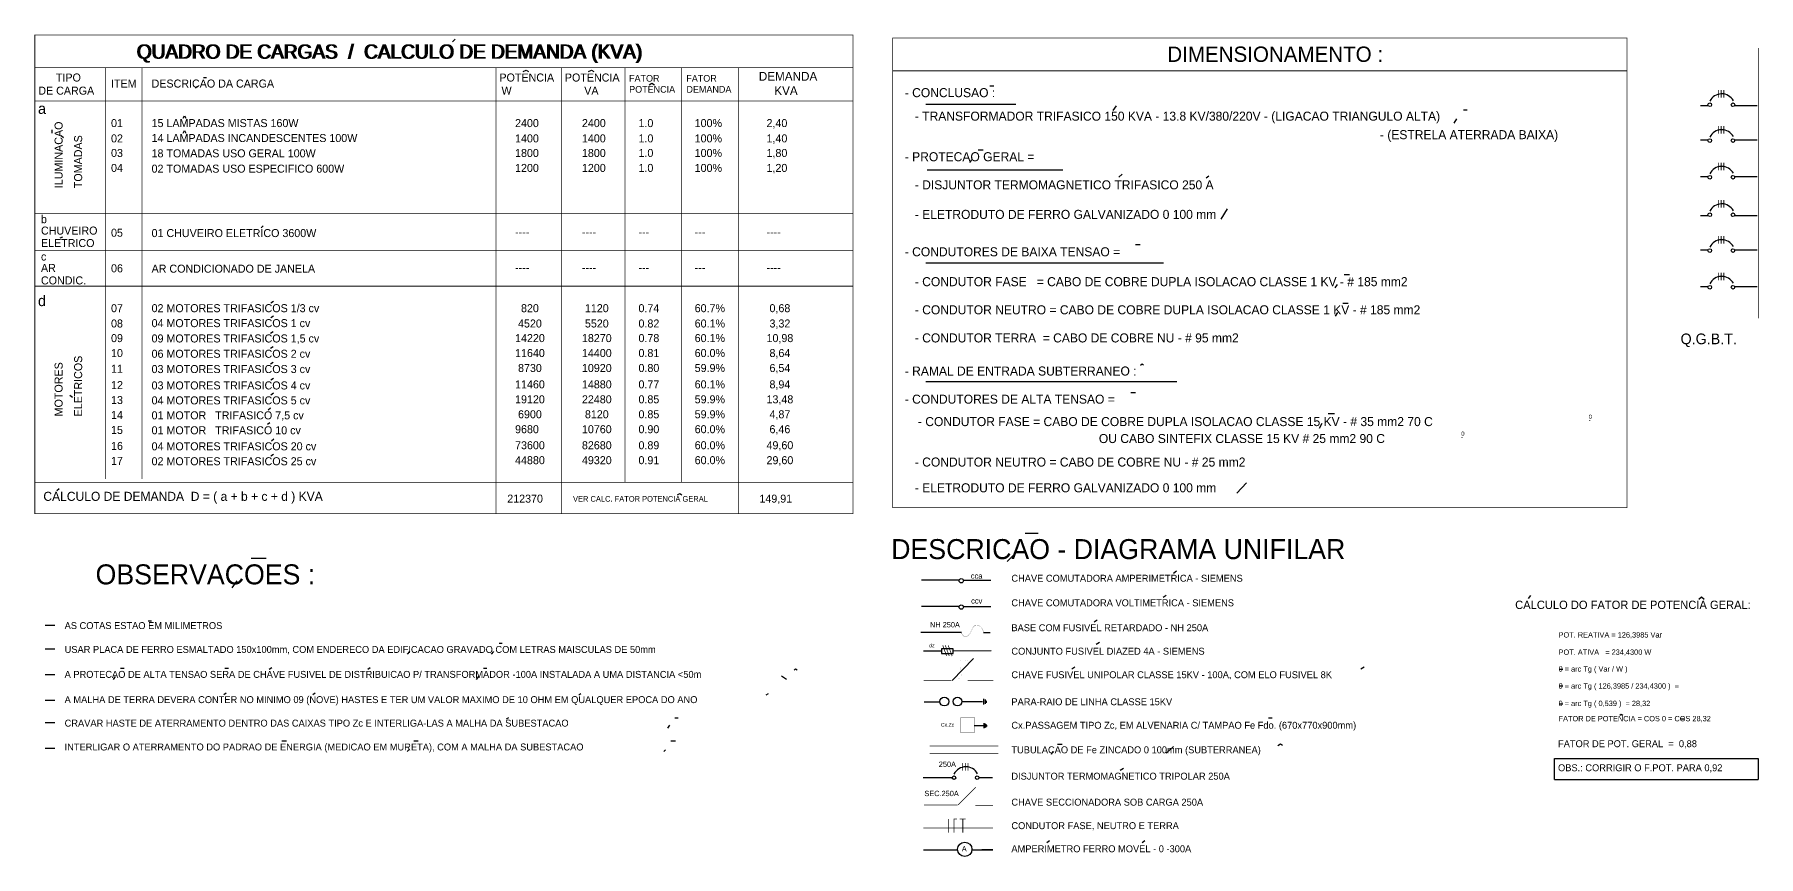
# Model space of a CAD drawing. Extents: x 0.013 to 0.842, y 0.009 to 0.544.
# Drawn here: x 0.0126 to 0.4974, y 0.3131 to 0.544 of the extents above; entities that cross this region are included whole.
import ezdxf

# ---------------------------------------------------------------- set-up
doc = ezdxf.new("R2010")
doc.units = 0
doc.header["$LTSCALE"] = 250
doc.header["$MEASUREMENT"] = 0
doc.linetypes.add('DASHED', pattern=[0.75, 0.5, -0.25])
doc.layers.add('DETALHES-DIVERSOS', color=7, linetype='CONTINUOUS')
doc.styles.add('ROMANS', font='TXT', dxfattribs={"height": 100})

msp = doc.modelspace()

# ---------------------------------------------------------------- linework, layer by layer
at = {"layer": 'DETALHES-DIVERSOS'}
for p, q in [((0.1301158098694432, 0.5419328577541092), (0.1308658098694432, 0.5426828577541092)), ((0.1500158098694429, 0.5336328577541062), (0.1508158098694439, 0.5340328577541077)), ((0.1508158098694439, 0.5340328577541077), (0.1515158098694428, 0.5336328577541062)), ((0.1684158098694443, 0.5336328577541062), (0.1692158098694436, 0.5340328577541077)), ((0.1692158098694436, 0.5340328577541077), (0.1699158098694443, 0.5336328577541062)), ((0.05841580986944428, 0.5295328577541077), (0.05791580986944428, 0.5289328577541091)), ((0.06011580986944318, 0.5319328577541093), (0.06101580986944282, 0.5319328577541093)), ((0.1854158098694443, 0.5299328577541091), (0.1862158098694436, 0.5303328577541033)), ((0.1862158098694436, 0.5303328577541033), (0.1869158098694443, 0.5299328577541091)), ((0.2812158098694436, 0.5296328577541062), (0.2823158098694439, 0.5296328577541062)), ((0.2632158098694436, 0.5244328577541092), (0.2885158098694429, 0.5244328577541092)), ((0.3159158098694443, 0.5227328577541048), (0.316815809869444, 0.5240328577541077)), ((0.4830377105661701, 0.5240328577541077), (0.4810377105661701, 0.5240328577541077)), ((0.4969377105661697, 0.5240328577541077), (0.4905377105661701, 0.5240328577541077)), ((0.05441580986944428, 0.5205328577541077), (0.05481580986944391, 0.5212328577541049)), ((0.05481580986944391, 0.5212328577541049), (0.05521580986944355, 0.5205328577541077)), ((0.4124158098694443, 0.5203328577541034), (0.4117158098694436, 0.5191328577541062)), ((0.4144419070410605, 0.5228427403848181), (0.4154441728035127, 0.5228427403848181)), ((0.01761580986944318, 0.5163328577541034), (0.01761580986944318, 0.5172328577541049)), ((0.02011580986944318, 0.5156328577541063), (0.02081580986944391, 0.5151328577541062)), ((0.05441580986944428, 0.5163328577541034), (0.05481580986944391, 0.5170328577541077)), ((0.05481580986944391, 0.5170328577541077), (0.05521580986944355, 0.5163328577541034)), ((0.4830377105661701, 0.5143328577541033), (0.4810377105661701, 0.5143328577541033)), ((0.4969377105661697, 0.5143328577541033), (0.4905377105661701, 0.5143328577541033)), ((0.2779158098694443, 0.5116328577541063), (0.2793158098694439, 0.5116328577541063)), ((0.2636158098694432, 0.5060328577541078), (0.3017158098694436, 0.5060328577541078)), ((0.2761158098694432, 0.5088328577541034), (0.2755158098694429, 0.5080328577541077)), ((0.3175158098694428, 0.5039328577541092), (0.3184158098694443, 0.5048328577541034)), ((0.3420158098694429, 0.5037328577541048), (0.3428158098694439, 0.5043328577541034)), ((0.4830377105661701, 0.5040328577541077), (0.4810377105661701, 0.5040328577541077)), ((0.4969377105661697, 0.5040328577541077), (0.4905377105661701, 0.5040328577541077)), ((0.3479158098694443, 0.4950328577541077), (0.3462158098694436, 0.4921328577541062)), ((0.07631580986944392, 0.4897328577541048), (0.07691580986944428, 0.4903328577541033)), ((0.4830377105661701, 0.4931328577541063), (0.4810377105661701, 0.4931328577541063)), ((0.4969377105661697, 0.4931328577541063), (0.4905377105661701, 0.4931328577541063)), ((0.01981580986944391, 0.4869328577541092), (0.02061580986944318, 0.4872328577541047)), ((0.3222158098694436, 0.4850328577541076), (0.3235158098694428, 0.4850328577541076)), ((0.2632158098694436, 0.4799328577541092), (0.3300158098694428, 0.4799328577541092)), ((0.4830377105661701, 0.4834328577541092), (0.4810377105661701, 0.4834328577541092)), ((0.4969377105661697, 0.4834328577541092), (0.4905377105661701, 0.4834328577541092)), ((0.3808158098694439, 0.4766328577541063), (0.3823158098694439, 0.4766328577541063)), ((0.3789158098694443, 0.4738328577541033), (0.3782158098694436, 0.4728328577541033)), ((0.4830377105661701, 0.4731328577541063), (0.4810377105661701, 0.4731328577541063)), ((0.4969377105661697, 0.4731328577541063), (0.4905377105661701, 0.4731328577541063)), ((0.0791158098694432, 0.4686328577541063), (0.07981580986944392, 0.4691328577541063)), ((0.3790158098694428, 0.4659328577541092), (0.3783158098694439, 0.4649328577541091)), ((0.3805158098694428, 0.4685328577541077), (0.3820158098694428, 0.4685328577541077)), ((0.07901580986944283, 0.4601328577541063), (0.07971580986944354, 0.4606328577541063)), ((0.0791158098694432, 0.4645328577541077), (0.07981580986944392, 0.4650328577541077)), ((0.07901580986944283, 0.4559328577541091), (0.07971580986944354, 0.4564328577541091)), ((0.07901580986944283, 0.4515328577541077), (0.07971580986944354, 0.4520328577541077)), ((0.3236158098694432, 0.4511328577541063), (0.3240158098694428, 0.4515328577541077)), ((0.3240158098694428, 0.4515328577541077), (0.3244158098694443, 0.4511328577541063)), ((0.0791158098694432, 0.4470328577541077), (0.07981580986944392, 0.4475328577541077)), ((0.2632158098694436, 0.4465328577541077), (0.3338158098694439, 0.4465328577541077)), ((0.02331580986944391, 0.4420328577541077), (0.02251580986944282, 0.4426328577541063)), ((0.0791158098694432, 0.4428328577541034), (0.07981580986944392, 0.4433328577541034)), ((0.3208368555392008, 0.4434679709095145), (0.3221970733596718, 0.4434679709095145)), ((0.07831580986944392, 0.4386328577541063), (0.07901580986944283, 0.4391328577541063)), ((0.3763936519484378, 0.4375295520873042), (0.3780936519484385, 0.4375295520873042)), ((0.07811580986944319, 0.4345328577541077), (0.07881580986944392, 0.4350328577541077)), ((0.3745509307911343, 0.4347295520873014), (0.3738509307911354, 0.4333295520872999)), ((0.07921580986944354, 0.4299328577541092), (0.07991580986944428, 0.4304328577541092)), ((0.0791158098694432, 0.4256328577541062), (0.07981580986944392, 0.4261328577541063)), ((0.3534158098694443, 0.4181328577541063), (0.3507158098694436, 0.4152328577541048)), ((0.01891580986944428, 0.4159328577541092), (0.01951580986944282, 0.4165328577541077)), ((0.1933999999999997, 0.4146999999999971), (0.1941000000000004, 0.4150999999999986)), ((0.1941000000000004, 0.4150999999999986), (0.1946000000000004, 0.4146999999999971)), ((0.2911377105661686, 0.4039328577541092), (0.2948377105661694, 0.4039328577541092)), ((0.2878377105661694, 0.3977328577541048), (0.2861377105661686, 0.3960328577541077)), ((0.07353771056617008, 0.3969328577541091), (0.07773771056616897, 0.3969328577541091)), ((0.3328377105661693, 0.3927328577541048), (0.333737710566169, 0.3933328577541033)), ((0.06953771056617007, 0.3905328577541077), (0.06813771056616862, 0.3886328577541063)), ((0.2726377105661686, 0.3907328577541048), (0.2620377105661701, 0.3907328577541048)), ((0.2738377105661693, 0.3907328577541048), (0.2815377105661701, 0.3907328577541048)), ((0.2726377105661686, 0.3833328577541033), (0.2620377105661701, 0.3833328577541033)), ((0.2738377105661693, 0.3833328577541033), (0.2815377105661701, 0.3833328577541033)), ((0.3299377105661697, 0.3859328577541092), (0.3308377105661693, 0.3865328577541077)), ((0.4326377105661687, 0.3856328577541063), (0.4333377105661693, 0.3864328577541092)), ((0.4805377105661701, 0.3854328577541092), (0.4813377105661694, 0.3860328577541077)), ((0.4813377105661694, 0.3860328577541077), (0.4820377105661701, 0.3854328577541092)), ((0.01563771056616861, 0.3781328577541063), (0.01833771056616934, 0.3781328577541063)), ((0.04453771056617006, 0.3793328577541033), (0.04553771056617006, 0.3793328577541033)), ((0.3105377105661701, 0.3790328577541077), (0.3114377105661697, 0.3796328577541063)), ((0.273237710566169, 0.3760328577541077), (0.2618377105661693, 0.3760328577541077)), ((0.2794377105661697, 0.3760328577541077), (0.2813377105661694, 0.3760328577541077)), ((0.3111377105661686, 0.3727328577541048), (0.3120377105661701, 0.3733328577541034)), ((0.01563771056616861, 0.3714328577541092), (0.01833771056616934, 0.3714328577541092)), ((0.1180377105661701, 0.3707328577541048), (0.1174377105661697, 0.3699328577541092)), ((0.1416377105661686, 0.3707328577541048), (0.1410377105661701, 0.3699328577541092)), ((0.143237710566169, 0.3730328577541077), (0.1441377105661686, 0.3730328577541077)), ((0.2625377105661701, 0.3709328577541092), (0.2675377105661701, 0.3709328577541092)), ((0.2676051672865615, 0.3715066288057933), (0.2676051672865615, 0.3707399917188305)), ((0.2709234068013793, 0.3715066288057933), (0.2676051672865615, 0.3715066288057933)), ((0.2676051672865615, 0.370867764566654), (0.2676051672865615, 0.3701741405355934)), ((0.2676051672865615, 0.3701741405355934), (0.2709234068013793, 0.3701741405355934)), ((0.2706814408805785, 0.3625751127318217), (0.2766362707123936, 0.3687641028736762)), ((0.2709234068013793, 0.3701741405355934), (0.2709234068013793, 0.3715066288057933)), ((0.2709377105661697, 0.3709328577541092), (0.2816377105661687, 0.3710328577541077)), ((0.01563771056616861, 0.3642328577541048), (0.01833771056616934, 0.3642328577541048)), ((0.03533771056616933, 0.3637328577541048), (0.03473771056616897, 0.3628328577541033)), ((0.03683771056616934, 0.3660328577541077), (0.03783771056616934, 0.3660328577541077)), ((0.06613771056616861, 0.3660328577541077), (0.06713771056616862, 0.3660328577541077)), ((0.07863771056616861, 0.3657328577541048), (0.07933771056616934, 0.3662328577541048)), ((0.1063377105661693, 0.3657328577541048), (0.1070377105661701, 0.3662328577541048)), ((0.1374377105661697, 0.3637328577541048), (0.1368377105661693, 0.3628328577541033)), ((0.1388377105661693, 0.3660328577541077), (0.1398377105661693, 0.3660328577541077)), ((0.2226377105661687, 0.3638328577541033), (0.2240377105661701, 0.3629328577541092)), ((0.2262254232637006, 0.3655075574726289), (0.2266270925811132, 0.365869752959894)), ((0.2266270925811132, 0.365869752959894), (0.2270686628240965, 0.3655480154791876)), ((0.304237710566169, 0.3658328577541033), (0.3051377105661686, 0.3664328577541092)), ((0.3855377105661701, 0.3658328577541033), (0.3864377105661697, 0.3664328577541092)), ((0.4413377105661693, 0.3657328577541048), (0.4423377105661693, 0.3657328577541048)), ((0.06583771056616934, 0.3586328577541062), (0.06653771056617007, 0.3591328577541062)), ((0.09083771056616935, 0.3586328577541062), (0.09153771056617006, 0.3591328577541062)), ((0.1656377105661686, 0.3585328577541077), (0.166237710566169, 0.3589328577541092)), ((0.2183804563472331, 0.3585328577541077), (0.2189804563472335, 0.3589328577541092)), ((0.4413377105661693, 0.3610328577541077), (0.4423377105661693, 0.3610328577541077)), ((0.01563771056616861, 0.3570328577541077), (0.01833771056616934, 0.3570328577541077)), ((0.267237710566169, 0.3564328577541092), (0.262737710566169, 0.3564328577541092)), ((0.2733847170840927, 0.356627310050877), (0.2791919408987069, 0.356627310050877)), ((0.2795790359480634, 0.3557780136738948), (0.2795790359480634, 0.3574326773049034)), ((0.2799661309974181, 0.3560049808091208), (0.2799661309974181, 0.3572130316901676)), ((0.280300199327683, 0.3562612340263149), (0.280300199327683, 0.3568396341451153)), ((0.4413377105661693, 0.3560328577541077), (0.4423377105661693, 0.3560328577541077)), ((0.01563771056616861, 0.3507328577541048), (0.01833771056616934, 0.3507328577541048)), ((0.1453513507004154, 0.3517631718478806), (0.1459513507004158, 0.3521631718478821)), ((0.1911584290635328, 0.3500328577541077), (0.1905584290635343, 0.3491328577541062)), ((0.192620725726003, 0.3520328577541077), (0.193620725726003, 0.3520328577541077)), ((0.27686771056617, 0.349888974361842), (0.2796356717989456, 0.349888974361842)), ((0.2796356717989456, 0.3491509650963345), (0.2796356717989456, 0.3506218585630123)), ((0.2799066383334939, 0.3492944668979617), (0.2799066383334939, 0.3504527314396619)), ((0.280177604868044, 0.3494533438926155), (0.280177604868044, 0.3502989795093527)), ((0.2804114526992289, 0.3496327211446551), (0.2804114526992289, 0.3500376012278139)), ((0.3595377105661701, 0.3520328577541077), (0.3606377105661687, 0.3520328577541077)), ((0.4583377105661693, 0.3528328577541033), (0.458737710566169, 0.3531328577541062)), ((0.458737710566169, 0.3531328577541062), (0.459237710566169, 0.3528328577541033)), ((0.4754377105661697, 0.3518328577541033), (0.4763377105661694, 0.3518328577541033)), ((0.08213771056616861, 0.3456328577541062), (0.0834377105661697, 0.3456328577541062)), ((0.119237710566169, 0.3456328577541062), (0.1205377105661701, 0.3456328577541062)), ((0.1915377105661701, 0.3456328577541062), (0.1928377105661694, 0.3456328577541062)), ((0.300237710566169, 0.3446328577541062), (0.3015377105661701, 0.3446328577541062)), ((0.362237710566169, 0.3443328577541034), (0.3629377105661697, 0.3447328577541048)), ((0.3629377105661697, 0.3447328577541048), (0.3635377105661701, 0.3444328577541091)), ((0.01563771056616861, 0.3435328577541077), (0.01833771056616934, 0.3435328577541077)), ((0.1180377105661701, 0.3432328577541048), (0.1174377105661697, 0.3426328577541062)), ((0.1900377105661701, 0.3431328577541062), (0.1895377105661701, 0.3426328577541062)), ((0.2989377105661697, 0.3426328577541062), (0.2984377105661697, 0.3417328577541048)), ((0.3328377105661693, 0.3440328577541077), (0.3308377105661693, 0.3421328577541063)), ((0.4400243423690318, 0.3347555715938361), (0.4400243423690318, 0.3406713964210721)), ((0.4400243423690318, 0.3406713964210721), (0.4972962262342044, 0.3406713964210721)), ((0.4972962262342044, 0.3406713964210721), (0.4972962262342044, 0.3347555715938361)), ((0.2706377105661686, 0.3352328577541048), (0.2624377105661697, 0.3352328577541048)), ((0.2819377105661697, 0.3352328577541048), (0.2781377105661686, 0.3352328577541048)), ((0.3178756839766702, 0.3373489674138546), (0.3187756839766698, 0.3379489674138532)), ((0.4400243423690318, 0.3347555715938361), (0.4972962262342044, 0.3347555715938361)), ((0.297237710566169, 0.3170328577541077), (0.2980377105661701, 0.3176328577541063)), ((0.3240377105661701, 0.3170328577541077), (0.3248377105661693, 0.3176328577541063)), ((0.2625377105661701, 0.3150328577541077), (0.272237710566169, 0.3150328577541077)), ((0.276237710566169, 0.3150328577541077), (0.2820377105661701, 0.3150328577541077)), ((0.2820377105661701, 0.3150328577541077), (0.2789377105661697, 0.3150328577541077))]:
    msp.add_line(p, q, dxfattribs=at)
at = {"layer": 'DETALHES-DIVERSOS', "const_width": 0.0002}
for points in [[(0.01271580986944355, 0.5439328577541092), (0.2427158098694436, 0.5439328577541092), (0.2427158098694436, 0.4094328577541091), (0.01271580986944355, 0.4094328577541091)], [(0.2539158098694443, 0.5430328577541077), (0.4604158098694443, 0.5430328577541077), (0.4604158098694443, 0.4111328577541062), (0.2539158098694443, 0.4111328577541062)]]:
    msp.add_lwpolyline(points, close=True, dxfattribs=at)
at = {"layer": 'DETALHES-DIVERSOS', "linetype": 'DASHED', "const_width": 2e-05}
msp.add_lwpolyline([(0.467697325625748, 0.5433915706729823), (0.5334414909370572, 0.5433915706729823), (0.5334414909370572, 0.4540712096279967), (0.467697325625748, 0.4540712096279967)], close=True, dxfattribs=at)
at = {"layer": 'DETALHES-DIVERSOS'}
for points, const_width in [([(0.497318655959125, 0.5402420648466869), (0.497318655959125, 0.4643328577541033)], 0.0002), ([(0.01271580986944355, 0.5347328577541048), (0.2426158098694432, 0.5347328577541048)], 0.0002), ([(0.03251580986944282, 0.5347328577541048), (0.03251580986944282, 0.4191328577541062)], 0.0002), ([(0.04281580986944392, 0.5347328577541048), (0.04281580986944392, 0.4191328577541062)], 0.0002), ([(0.1424158098694443, 0.5347328577541048), (0.1424158098694443, 0.4095328577541077)], 0.0002), ([(0.1608158098694439, 0.5347328577541048), (0.1608158098694439, 0.4095328577541077)], 0.0002), ([(0.1786158098694432, 0.5347328577541048), (0.1786158098694432, 0.4183328577541033)], 0.0002), ([(0.1946158098694432, 0.5347328577541048), (0.1946158098694432, 0.4183328577541033)], 0.0002), ([(0.2106158098694432, 0.5347328577541048), (0.2106158098694432, 0.4094328577541091)], 0.0002), ([(0.2539158098694443, 0.5338328577541034), (0.4603158098694439, 0.5338328577541034)], 0.0002), ([(0.4861301317258166, 0.5284173634744075), (0.4861301317258166, 0.5262752985813277)], 0.0002), ([(0.4868584954205326, 0.5284173634744075), (0.4868584954205326, 0.5262752985813277)], 0.0002), ([(0.4876089307423627, 0.5284173634744075), (0.4876089307423627, 0.5262752985813277)], 0.0002), ([(0.01271580986944355, 0.5253328577541033), (0.2426158098694432, 0.5253328577541033)], 0.0002), ([(0.4861301317258166, 0.5183569507752691), (0.4861301317258166, 0.5162148858821893)], 0.0002), ([(0.4868584954205326, 0.5183569507752691), (0.4868584954205326, 0.5162148858821893)], 0.0002), ([(0.4876089307423627, 0.5183569507752691), (0.4876089307423627, 0.5162148858821893)], 0.0002), ([(0.4861301317258166, 0.5080569507752735), (0.4861301317258166, 0.5059148858821937)], 0.0002), ([(0.4868584954205326, 0.5080569507752735), (0.4868584954205326, 0.5059148858821937)], 0.0002), ([(0.4876089307423627, 0.5080569507752735), (0.4876089307423627, 0.5059148858821937)], 0.0002), ([(0.4861301317258166, 0.497517363474406), (0.4861301317258166, 0.4953752985813335)], 0.0002), ([(0.4868584954205326, 0.497517363474406), (0.4868584954205326, 0.4953752985813335)], 0.0002), ([(0.4876089307423627, 0.497517363474406), (0.4876089307423627, 0.4953752985813335)], 0.0002), ([(0.01271580986944355, 0.4938328577541033), (0.2426158098694432, 0.4938328577541033)], 0.0002), ([(0.4861301317258166, 0.4874569507752677), (0.4861301317258166, 0.4853148858821952)], 0.0002), ([(0.4868584954205326, 0.4874569507752677), (0.4868584954205326, 0.4853148858821952)], 0.0002), ([(0.4876089307423627, 0.4874569507752677), (0.4876089307423627, 0.4853148858821952)], 0.0002), ([(0.01271580986944355, 0.4833328577541034), (0.2426158098694432, 0.4833328577541034)], 0.0002), ([(0.4861301317258166, 0.477156950775272), (0.4861301317258166, 0.4750148858821923)], 0.0002), ([(0.4868584954205326, 0.477156950775272), (0.4868584954205326, 0.4750148858821923)], 0.0002), ([(0.4876089307423627, 0.477156950775272), (0.4876089307423627, 0.4750148858821923)], 0.0002), ([(0.01271580986944355, 0.4733328577541033), (0.2426158098694432, 0.4733328577541033)], 0.0002), ([(0.01271580986944355, 0.4181328577541063), (0.2426158098694432, 0.4181328577541063)], 0.0002), ([(0.2732089228712666, 0.3759644534597829), (0.273407198503075, 0.3756326295132604), (0.2735889085140188, 0.3753623294729914), (0.2737572103200855, 0.3751496689375563), (0.2739152613372626, 0.374990763505557), (0.2740662189815339, 0.3748817287755665), (0.2742132406688906, 0.3748186803461795), (0.2743594838153204, 0.3747977338159763), (0.2745081058368068, 0.3748150047835516), (0.2746613954995082, 0.3748667210983331), (0.2748181669702517, 0.3749495596131456), (0.2749763657660296, 0.3750603094316612), (0.275133937403838, 0.3751957596575521), (0.2752888274006691, 0.3753526993944833), (0.2754389812735208, 0.3755279177461344), (0.2755823445393853, 0.3757182038161627), (0.2757168627152587, 0.375920346708248), (0.2758411445196653, 0.3761310415486078), (0.2759564514772592, 0.376346607553649), (0.2760647083142231, 0.3765632699623093), (0.2761678397567412, 0.3767772540135411), (0.2762677705309998, 0.3769847849462967), (0.2763664253631796, 0.3771820879995285), (0.2764657289794668, 0.3773653884121814), (0.2765676061060458, 0.3775309114232005), (0.2766735633637873, 0.3776756445331121), (0.2767834349523055, 0.3777996242887021), (0.2768966369659083, 0.3779036494983157), (0.2770125854988947, 0.37798851897032), (0.2771306966455741, 0.3780550315130677), (0.2772503865002455, 0.3781039859349112), (0.2773710711572148, 0.3781361810442032), (0.2774921667107847, 0.3781524156493033), (0.277613282088314, 0.3781534037178063), (0.2777347975493758, 0.3781395198542887), (0.2778572861865978, 0.3781110538225621), (0.2779813210926077, 0.378068295386438), (0.2781074753600351, 0.3780115343097423), (0.2782363220815059, 0.3779410603562792), (0.2783684343496479, 0.3778571632898748), (0.2785043852570907, 0.3777601328743331), (0.2786440090034503, 0.3776493895820313), (0.2787841842162998, 0.3775208767195509), (0.2789210506302043, 0.3773696683020389), (0.279050747979727, 0.3771908383446426), (0.2791694159994295, 0.3769794608625016), (0.2792731944238767, 0.3767306098707632), (0.2793582229876338, 0.3764393593845671), (0.2794206414252604, 0.3761007834190532)], 5e-05), ([(0.2690858159943691, 0.3694257567126042), (0.2679885495412618, 0.3724375452685345)], 0.0002), ([(0.2698129202705241, 0.3694257567126042), (0.2687156538174168, 0.3724375452685345)], 0.0002), ([(0.2706325650909167, 0.3694257567126042), (0.2695352986378093, 0.3724375452685345)], 0.0002), ([(0.2707093864321014, 0.3626560719212285), (0.2713033931454338, 0.3627096296401942), (0.2717935865013478, 0.3627923215987103), (0.2721914285424646, 0.3629010248592822), (0.2725083813113997, 0.3630326164844446), (0.2727559068507689, 0.363183973536703), (0.2729454672031898, 0.3633519730785847), (0.2730885244112797, 0.3635334921725953), (0.2731965405176543, 0.3637254078812694), (0.2732790276302731, 0.3639251073898631), (0.2733376981184538, 0.3641320183746793), (0.2733723144168544, 0.3643460786347496), (0.2733826389601381, 0.3645672259691201), (0.2733684341829612, 0.3647953981768442), (0.2733294625199851, 0.3650305330569463), (0.2732654864058677, 0.3652725684084799), (0.2731762682752706, 0.3655214420304911), (0.2730630629712632, 0.3657764573864406), (0.2729330949705709, 0.3660343805975572), (0.2727950811583251, 0.3662913434494622), (0.272657738419659, 0.366543477727806), (0.2725297836397076, 0.3667869152182248), (0.2724199337036043, 0.3670177877063616), (0.272336905496486, 0.3672322269778525), (0.272289415903484, 0.3674263648183406), (0.2722843573659575, 0.367597168297536), (0.2723213245501721, 0.3677449456214672), (0.2723980876786191, 0.3678708402802222), (0.2725124169737883, 0.3679759957639035), (0.2726620826581693, 0.3680615555626064), (0.2728448549542536, 0.3681286631664262), (0.2730585040845308, 0.3681784620654507), (0.2733008002714923, 0.3682120957497901), (0.2735687073239424, 0.368230217352204), (0.273855963395954, 0.3682315185761545), (0.2741555002279129, 0.3682142007677758), (0.2744602495602048, 0.3681764652732018), (0.2747631431332138, 0.3681165134385665), (0.2750571126873292, 0.3680325466100112), (0.2753350899629368, 0.3679227661336554), (0.2755900067004223, 0.3677853733556404)], 5.600000000000001e-06), ([(0.2626377105661686, 0.3625328577541077), (0.2704377105661697, 0.3625328577541077)], 0.0002), ([(0.2707177105661686, 0.3626928577541039), (0.2706377105661686, 0.3626928577541039)], 0.00016), ([(0.27503771056617, 0.3625328577541077), (0.282237710566169, 0.3625328577541077)], 0.0002), ([(0.2729821429698695, 0.3479360910086471), (0.2769430415379521, 0.3479360910086471), (0.2769430415379521, 0.3521461146996736), (0.2729821429698695, 0.3521461146996736)], 8.960000000000001e-05), ([(0.2729821429698695, 0.3478741788955449), (0.2729821429698695, 0.3521461146996736)], 8.960000000000001e-05), ([(0.2836377105661687, 0.3421328577541063), (0.2643377105661693, 0.3421328577541063)], 0.0002), ([(0.2736228642674087, 0.3393924870781412), (0.2736228642674087, 0.3372504221850686)], 0.0002), ([(0.2743512279621264, 0.3393924870781412), (0.2743512279621264, 0.3372504221850686)], 0.0002), ([(0.2751016632839565, 0.3393924870781412), (0.2751016632839565, 0.3372504221850686)], 0.0002), ([(0.2723286534676699, 0.3276007834190532), (0.2773002428272848, 0.3325728172278614)], 0.0002), ([(0.2721957824825586, 0.3275797416428905), (0.262737710566169, 0.3275797416428905)], 0.0002), ([(0.2771377105661686, 0.3275328577541077), (0.2821377105661686, 0.3275328577541077)], 0.0002), ([(0.2821377105661686, 0.3211328577541063), (0.2625377105661701, 0.3211328577541063)], 0.0002), ([(0.2696377105661686, 0.3198328577541034), (0.2696377105661686, 0.3236328577541063)], 0.0002), ([(0.2711377105661686, 0.3236328577541063), (0.27103771056617, 0.3236328577541063), (0.2720377105661701, 0.3236328577541063)], 0.0002), ([(0.2711377105661686, 0.3198328577541034), (0.2711377105661686, 0.3236328577541063)], 0.0002), ([(0.272737710566169, 0.3236328577541063), (0.2744377105661697, 0.3236328577541063)], 0.0002), ([(0.2736377105661686, 0.3198328577541034), (0.2736377105661686, 0.3236328577541063)], 0.0002)]:
    msp.add_lwpolyline(points, dxfattribs=dict(at, const_width=const_width))
at = {"layer": 'DETALHES-DIVERSOS', "linetype": 'DASHED', "const_width": 0.0002}
msp.add_lwpolyline([(0.2836377105661687, 0.3441328577541063), (0.2643377105661693, 0.3441328577541063)], dxfattribs=at)
at = {"layer": 'DETALHES-DIVERSOS'}
for centre, radius in [((0.4836581094892008, 0.5242930892772856), 0.000507647423590679), ((0.49016923948743, 0.5242930892772856), 0.000507647423590679), ((0.4836581094892008, 0.5142326765781473), 0.000507647423590679), ((0.49016923948743, 0.5142326765781473), 0.000507647423590679), ((0.4836581094892008, 0.5039326765781517), 0.000507647423590679), ((0.49016923948743, 0.5039326765781517), 0.000507647423590679), ((0.4836581094892008, 0.4933930892772842), 0.000507647423590679), ((0.49016923948743, 0.4933930892772842), 0.000507647423590679), ((0.4836581094892008, 0.483332676578153), 0.000507647423590679), ((0.49016923948743, 0.483332676578153), 0.000507647423590679), ((0.4836581094892008, 0.4730326765781501), 0.000507647423590679), ((0.49016923948743, 0.4730326765781501), 0.000507647423590679), ((0.2732099338518601, 0.3905938580381481), 0.0006139521578498563), ((0.2732099338518601, 0.3831938580381466), 0.0006139521578498563), ((0.2684371874832923, 0.3566310924554564), 0.001227701041522834), ((0.2721371874832912, 0.3566310924554564), 0.001227701041522834), ((0.2711508420307928, 0.3352682128810266), 0.000507647423590679), ((0.2776619720290219, 0.3352682128810266), 0.000507647423590679), ((0.2741796710638318, 0.3151377334854988), 0.002011039644753692)]:
    msp.add_circle(centre, radius, dxfattribs=at)
for centre in [(0.4870019609967658, 0.5236163448302614), (0.4870019609967658, 0.513555932131123), (0.4870019609967658, 0.5032559321311201), (0.4870019609967658, 0.49271634483026), (0.4870019609967658, 0.4826559321311216), (0.4870019609967658, 0.4723559321311259), (0.2744946935383578, 0.3345914684339951)]:
    msp.add_arc(centre, 0.003736718282375939, 28.45218741024268, 153.4908577643066, dxfattribs=at)

# ---------------------------------------------------------------- texts
at = {"layer": 'DETALHES-DIVERSOS', "style": 'ROMANS'}
for s, height, p in [('QUADRO DE CARGAS  /  CALCULO DE DEMANDA (KVA)', 0.004, (0.04121580986944355, 0.5372328577541048)), ('QUADRO DE CARGAS  /  CALCULO DE DEMANDA (KVA)', 0.004, (0.04141580986944428, 0.5372328577541048)), ('QUADRO DE CARGAS  /  CALCULO DE DEMANDA (KVA)', 0.004, (0.04161580986944319, 0.5372328577541048)), ('DIMENSIONAMENTO :', 0.00432, (0.3311318098694429, 0.5363368577541041)), ('DEMANDA', 0.002457000000000001, (0.2162755098694433, 0.5310649977541034)), ('DE CARGA', 0.00225, (0.01369080986944391, 0.5271378577541036)), ('TIPO ', 0.00225, (0.01864080986944282, 0.5308278577541059)), ('ITEM', 0.00225, (0.03414080986944282, 0.5291278577541089)), ('DESCRICAO DA CARGA', 0.00225, (0.04554080986944428, 0.5291278577541089)), ('POTENCIA', 0.00225, (0.1433408098694436, 0.5308278577541059)), ('    W', 0.00225, (0.1405908098694436, 0.5271378577541036)), ('POTENCIA', 0.00225, (0.1617408098694432, 0.5308278577541059)), ('VA', 0.00225, (0.1671908098694439, 0.5271378577541036)), ('FATOR', 0.00189, (0.1797848098694431, 0.5307806577541051)), ('POTENCIA', 0.00189, (0.1798268098694443, 0.5276810577541037)), ('FATOR', 0.00189, (0.1958848098694434, 0.5307806577541051)), ('DEMANDA', 0.00189, (0.1959268098694429, 0.5276810577541037)), ('KVA', 0.002457000000000001, (0.2206301098694439, 0.527035517754106)), ('- CONCLUSAO :', 0.002535, (0.2573128098694433, 0.5264328577541092)), ('a', 0.003, (0.01361580986944318, 0.5217328577541048)), ('01', 0.00225, (0.03414080986944282, 0.5180278577541031)), ('15 LAMPADAS MISTAS 160W', 0.00225, (0.04554080986944428, 0.5180278577541031)), ('2400', 0.00225, (0.1477408098694432, 0.5180278577541031)), ('2400', 0.00225, (0.1665408098694443, 0.5180278577541031)), ('1.0', 0.00225, (0.1824408098694439, 0.5180278577541031)), ('100%', 0.00225, (0.1982408098694432, 0.5180278577541031)), ('2,40', 0.00225, (0.2184408098694439, 0.5180278577541031)), ('   - TRANSFORMADOR TRIFASICO 150 KVA - 13.8 KV/380/220V - (LIGACAO TRIANGULO ALTA)', 0.002535, (0.2573128098694433, 0.5198328577541033)), ('02', 0.00225, (0.03414080986944282, 0.5137278577541075)), ('14 LAMPADAS INCANDESCENTES 100W', 0.00225, (0.04554080986944428, 0.5138278577541059)), ('1400', 0.00225, (0.1477408098694432, 0.5137278577541075)), ('1400', 0.00225, (0.1665408098694443, 0.5137278577541075)), ('1.0', 0.00225, (0.1824408098694439, 0.5137278577541075)), ('100%', 0.00225, (0.1982408098694432, 0.5137278577541075)), ('1,40', 0.00225, (0.2184408098694439, 0.5137278577541075)), ('- (ESTRELA ATERRADA BAIXA)', 0.002535, (0.3909128098694437, 0.5146328577541063)), ('03', 0.00225, (0.03414080986944282, 0.5096278577541089)), ('18 TOMADAS USO GERAL 100W', 0.00225, (0.04554080986944428, 0.509527857754103)), ('1800', 0.00225, (0.1477408098694432, 0.5096278577541089)), ('1800', 0.00225, (0.1665408098694443, 0.5096278577541089)), ('1.0', 0.00225, (0.1824408098694439, 0.5096278577541089)), ('100%', 0.00225, (0.1982408098694432, 0.5096278577541089)), ('1,80', 0.00225, (0.2184408098694439, 0.5096278577541089)), ('- PROTECAO GERAL =', 0.002535, (0.2573128098694433, 0.5084328577541092)), ('04', 0.00225, (0.03414080986944282, 0.5054278577541046)), ('02 TOMADAS USO ESPECIFICO 600W', 0.00225, (0.04554080986944428, 0.5052278577541074)), ('1200', 0.00225, (0.1477408098694432, 0.5054278577541046)), ('1200', 0.00225, (0.1665408098694443, 0.5054278577541046)), ('1.0', 0.00225, (0.1824408098694439, 0.5054278577541046)), ('100%', 0.00225, (0.1982408098694432, 0.5054278577541046)), ('1,20', 0.00225, (0.2184408098694439, 0.5054278577541046)), ('   - DISJUNTOR TERMOMAGNETICO TRIFASICO 250 A', 0.002535, (0.2573128098694433, 0.5005328577541077)), ('   - ELETRODUTO DE FERRO GALVANIZADO 0 100 mm', 0.002535, (0.2573128098694433, 0.4922328577541049)), ('CHUVEIRO', 0.00225, (0.01444080986944391, 0.487827857754106)), ('b', 0.00225, (0.01444080986944391, 0.491027857754103)), ('ELETRICO', 0.00225, (0.01444080986944391, 0.4843278577541059)), ('05', 0.00225, (0.03414080986944282, 0.4872278577541074)), ('01 CHUVEIRO ELETRICO 3600W', 0.00225, (0.04554080986944428, 0.4871278577541089)), ('----', 0.00225, (0.1477408098694432, 0.4873954764290102)), ('----', 0.00225, (0.1665408098694443, 0.4873954764290102)), ('---', 0.00225, (0.1824408098694439, 0.4873954764290102)), ('---', 0.00225, (0.1982408098694432, 0.4873954764290102)), ('----', 0.00225, (0.2184408098694439, 0.4873954764290102)), ('c', 0.00225, (0.01444080986944391, 0.4805278577541031)), ('- CONDUTORES DE BAIXA TENSAO = ', 0.002535, (0.2573128098694433, 0.4817328577541048)), ('AR', 0.00225, (0.01444080986944391, 0.477327857754106)), ('CONDIC.', 0.00225, (0.01444080986944391, 0.473827857754106)), ('06', 0.00225, (0.03414080986944282, 0.4772278577541074)), ('AR CONDICIONADO DE JANELA', 0.00225, (0.04554080986944428, 0.4771278577541089)), ('----', 0.00225, (0.1477408098694432, 0.4774278577541045)), ('----', 0.00225, (0.1665408098694443, 0.4774278577541045)), ('---', 0.00225, (0.1824408098694439, 0.4774278577541045)), ('---', 0.00225, (0.1982408098694432, 0.4774278577541045)), ('----', 0.00225, (0.2184408098694439, 0.4774278577541045)), ('   - CONDUTOR FASE   = CABO DE COBRE DUPLA ISOLACAO CLASSE 1 KV - # 185 mm2', 0.002535, (0.2573128098694433, 0.4733328577541033)), ('d', 0.003, (0.01361580986944318, 0.4677328577541048)), ('07', 0.00225, (0.03414080986944282, 0.466027857754103)), ('02 MOTORES TRIFASICOS 1/3 cv', 0.00225, (0.04554080986944428, 0.466027857754103)), ('  820', 0.00225, (0.1477408098694432, 0.466027857754103)), (' 1120', 0.00225, (0.1665408098694443, 0.466027857754103)), ('0.74', 0.00225, (0.1824408098694439, 0.466027857754103)), ('60.7%', 0.00225, (0.1982408098694432, 0.466027857754103)), (' 0,68', 0.00225, (0.2184408098694439, 0.466027857754103)), ('   - CONDUTOR NEUTRO = CABO DE COBRE DUPLA ISOLACAO CLASSE 1 KV - # 185 mm2', 0.002535, (0.2573128098694433, 0.4654328577541092)), ('08', 0.00225, (0.03414080986944282, 0.4617278577541075)), ('04 MOTORES TRIFASICOS 1 cv', 0.00225, (0.04554080986944428, 0.461827857754106)), (' 4520', 0.00225, (0.1477408098694432, 0.4617278577541075)), (' 5520', 0.00225, (0.1665408098694443, 0.4617278577541075)), ('0.82', 0.00225, (0.1824408098694439, 0.4617278577541075)), ('60.1%', 0.00225, (0.1982408098694432, 0.4617278577541075)), (' 3,32', 0.00225, (0.2184408098694439, 0.4617278577541075)), ('09', 0.00225, (0.03414080986944282, 0.4576278577541089)), ('10', 0.00225, (0.03414080986944282, 0.4534278577541045)), ('09 MOTORES TRIFASICOS 1,5 cv', 0.00225, (0.04554080986944428, 0.457527857754103)), ('14220', 0.00225, (0.1477408098694432, 0.4576278577541089)), ('11640', 0.00225, (0.1477408098694432, 0.4534278577541045)), ('18270', 0.00225, (0.1665408098694443, 0.4576278577541089)), ('14400', 0.00225, (0.1665408098694443, 0.4534278577541045)), ('0.78', 0.00225, (0.1824408098694439, 0.4576278577541089)), ('0.81', 0.00225, (0.1824408098694439, 0.4534278577541045)), ('60.1%', 0.00225, (0.1982408098694432, 0.4576278577541089)), ('60.0%', 0.00225, (0.1982408098694432, 0.4534278577541045)), ('10,98', 0.00225, (0.2184408098694439, 0.4576278577541089)), (' 8,64', 0.00225, (0.2184408098694439, 0.4534278577541045)), ('   - CONDUTOR TERRA  = CABO DE COBRE NU - # 95 mm2', 0.002535, (0.2573128098694433, 0.4575328577541077)), ('Q.G.B.T.', 0.003, (0.4754377105661697, 0.4570328577541077)), ('11', 0.00225, (0.03414080986944282, 0.449027857754103)), ('06 MOTORES TRIFASICOS 2 cv', 0.00225, (0.04554080986944428, 0.4532278577541075)), ('03 MOTORES TRIFASICOS 3 cv', 0.00225, (0.04554080986944428, 0.4489278577541045)), (' 8730', 0.00225, (0.1477408098694432, 0.4492278577541075)), ('10920', 0.00225, (0.1665408098694443, 0.4492278577541075)), ('0.80', 0.00225, (0.1824408098694439, 0.4492278577541075)), ('59.9%', 0.00225, (0.1982408098694432, 0.4492278577541075)), (' 6,54', 0.00225, (0.2184408098694439, 0.4492278577541075)), ('12', 0.00225, (0.03414080986944282, 0.4444278577541045)), ('03 MOTORES TRIFASICOS 4 cv', 0.00225, (0.04554080986944428, 0.444327857754106)), ('11460', 0.00225, (0.1477408098694432, 0.4446278577541088)), ('14880', 0.00225, (0.1665408098694443, 0.4446278577541088)), ('0.77', 0.00225, (0.1824408098694439, 0.4446278577541088)), ('60.1%', 0.00225, (0.1982408098694432, 0.4446278577541088)), (' 8,94', 0.00225, (0.2184408098694439, 0.4446278577541088)), ('- RAMAL DE ENTRADA SUBTERRANEO :', 0.002535, (0.2573128098694433, 0.4482328577541048)), ('13', 0.00225, (0.03414080986944282, 0.4402278577541074)), ('04 MOTORES TRIFASICOS 5 cv', 0.00225, (0.04554080986944428, 0.4401278577541088)), ('19120', 0.00225, (0.1477408098694432, 0.4404278577541045)), ('22480', 0.00225, (0.1665408098694443, 0.4404278577541045)), ('0.85', 0.00225, (0.1824408098694439, 0.4404278577541045)), ('59.9%', 0.00225, (0.1982408098694432, 0.4404278577541045)), ('13,48', 0.00225, (0.2184408098694439, 0.4404278577541045)), ('- CONDUTORES DE ALTA TENSAO = ', 0.002535, (0.2573128098694433, 0.4403328577541033)), ('14', 0.00225, (0.03414080986944282, 0.436027857754103)), ('01 MOTOR   TRIFASICO 7,5 cv', 0.00225, (0.04554080986944428, 0.4359278577541045)), (' 6900', 0.00225, (0.1477408098694432, 0.4362278577541074)), (' 8120', 0.00225, (0.1665408098694443, 0.4362278577541074)), ('0.85', 0.00225, (0.1824408098694439, 0.4362278577541074)), ('59.9%', 0.00225, (0.1982408098694432, 0.4362278577541074)), (' 4,87', 0.00225, (0.2184408098694439, 0.4362278577541074)), ('   - CONDUTOR FASE = CABO DE COBRE DUPLA ISOLACAO CLASSE 15 KV - # 35 mm2 70 C ', 0.002535, (0.2581789581917274, 0.4340295520873042)), ('0', 0.0012, (0.4496058572993316, 0.4360572791235464)), ('15', 0.00225, (0.03414080986944282, 0.431827857754106)), ('01 MOTOR   TRIFASICO 10 cv', 0.00225, (0.04554080986944428, 0.4317278577541074)), ('9680', 0.00225, (0.1477408098694432, 0.432027857754103)), ('10760', 0.00225, (0.1665408098694443, 0.432027857754103)), ('0.90', 0.00225, (0.1824408098694439, 0.432027857754103)), ('60.0%', 0.00225, (0.1982408098694432, 0.432027857754103)), (' 6,46', 0.00225, (0.2184408098694439, 0.432027857754103)), ('OU CABO SINTEFIX CLASSE 15 KV # 25 mm2 90 C', 0.002535, (0.3118801569173448, 0.4292689491061029)), ('0', 0.0012, (0.4137867589534089, 0.4313072316495745)), ('-', 0.0012, (0.4496313533143275, 0.4351741450655245)), ('16', 0.00225, (0.03414080986944282, 0.427327857754106)), ('04 MOTORES TRIFASICOS 20 cv', 0.00225, (0.04554080986944428, 0.4272278577541074)), ('73600', 0.00225, (0.1477408098694432, 0.4275278577541031)), ('82680', 0.00225, (0.1665408098694443, 0.4275278577541031)), ('0.89', 0.00225, (0.1824408098694439, 0.4275278577541031)), ('60.0%', 0.00225, (0.1982408098694432, 0.4275278577541031)), ('49,60', 0.00225, (0.2184408098694439, 0.4275278577541031)), ('-', 0.0012, (0.4137122549684046, 0.4304240975915528)), ('17', 0.00225, (0.03414080986944282, 0.4231278577541089)), ('02 MOTORES TRIFASICOS 25 cv', 0.00225, (0.04554080986944428, 0.4230278577541031)), ('44880', 0.00225, (0.1477408098694432, 0.423327857754106)), ('49320', 0.00225, (0.1665408098694443, 0.423327857754106)), ('0.91', 0.00225, (0.1824408098694439, 0.423327857754106)), ('60.0%', 0.00225, (0.1982408098694432, 0.423327857754106)), ('29,60', 0.00225, (0.2184408098694439, 0.423327857754106)), ('   - CONDUTOR NEUTRO = CABO DE COBRE NU - # 25 mm2', 0.002535, (0.2573128098694433, 0.4226672942949081)), ('   - ELETRODUTO DE FERRO GALVANIZADO 0 100 mm', 0.002535, (0.2573128098694433, 0.4154328577541092)), ('CALCULO DE DEMANDA  D = ( a + b + c + d ) KVA', 0.002535, (0.01511280986944439, 0.4130328577541077)), ('212370', 0.00225, (0.1455408098694443, 0.412527857754103)), ('VER CALC. FATOR POTENCIA GERAL', 0.001575, (0.1640333098694428, 0.4127993577541056)), ('149,91', 0.00225, (0.2164408098694439, 0.412527857754103)), ('DESCRICAO - DIAGRAMA UNIFILAR', 0.005616000000000001, (0.2534938157414799, 0.3966680651932257)), ('OBSERVACOES :', 0.005616000000000001, (0.02979381574148101, 0.3895680651932198)), ('cca', 0.001575, (0.2758759371414726, 0.3911473962362579)), ('CHAVE COMUTADORA AMPERIMETRICA - SIEMENS', 0.00195, (0.2872877105661701, 0.3903128577541066)), ('ccv', 0.001575, (0.2759646810201921, 0.3841467780121457)), ('CHAVE COMUTADORA VOLTIMETRICA - SIEMENS', 0.00195, (0.2872877105661701, 0.3834128577541051)), ('CALCULO DO FATOR DE POTENCIA GERAL:', 0.00234, (0.4289377105661697, 0.3826528577541031)), ('AS COTAS ESTAO EM MILIMETROS', 0.00195, (0.02108771056616934, 0.3770128577541036)), ('NH 250A', 0.0015, (0.2643988311673348, 0.3774794246318052)), ('BASE COM FUSIVEL RETARDADO - NH 250A', 0.00195, (0.2872877105661701, 0.3764128577541051)), ('POT. REATIVA = 126,3985 Var', 0.0015, (0.4411377105661687, 0.3746328577541063)), ('USAR PLACA DE FERRO ESMALTADO 150x100mm, COM ENDERECO DA EDIFICACAO GRAVADO COM LETRAS MAISCULAS DE 50mm', 0.00195, (0.02108771056616934, 0.3703128577541066)), ('dz', 0.00105, (0.2641523879603992, 0.3719033758710357)), ('CONJUNTO FUSIVEL DIAZED 4A - SIEMENS', 0.00195, (0.2872877105661701, 0.3698128577541065)), ('POT. ATIVA   = 234,4300 W', 0.0015, (0.4411377105661687, 0.3697757148969613)), ('A PROTECAO DE ALTA TENSAO SERA DE CHAVE FUSIVEL DE DISTRIBUICAO P/ TRANSFORMADOR -100A INSTALADA A UMA DISTANCIA <50m', 0.00195, (0.02108771056616934, 0.3633128577541065)), ('CHAVE FUSIVEL UNIPOLAR CLASSE 15KV - 100A, COM ELO FUSIVEL 8K', 0.00195, (0.2872877105661701, 0.363212857754108)), ('0 = arc Tg ( Var / W )', 0.0015, (0.4411377105661687, 0.3650614291826788)), ('0 = arc Tg ( 126,3985 / 234,4300 )  = ', 0.0015, (0.4411377105661687, 0.3602757148969613)), ('A MALHA DE TERRA DEVERA CONTER NO MINIMO 09 (NOVE) HASTES E TER UM VALOR MAXIMO DE 10 OHM EM QUALQUER EPOCA DO ANO', 0.00195, (0.02108771056616934, 0.356212857754108)), ('PARA-RAIO DE LINHA CLASSE 15KV', 0.00195, (0.2872877105661701, 0.3556128577541094)), ('0 = arc Tg ( 0,539 )  = 28,32', 0.0015, (0.4411377105661687, 0.3553900006112454)), ('CRAVAR HASTE DE ATERRAMENTO DENTRO DAS CAIXAS TIPO Zc E INTERLIGA-LAS A MALHA DA SUBESTACAO', 0.00195, (0.02108771056616934, 0.3496128577541094)), ('Cx.Zc', 0.00105, (0.2674477105661699, 0.3495928577541054)), ('Cx.PASSAGEM TIPO Zc, EM ALVENARIA C/ TAMPAO Fe Fdo. (670x770x900mm)', 0.00195, (0.2872877105661701, 0.3490128577541036)), ('FATOR DE POTENCIA = COS 0 = COS 28,32', 0.0015, (0.4411377105661687, 0.3511042863255353)), ('INTERLIGAR O ATERRAMENTO DO PADRAO DE ENERGIA (MEDICAO EM MURETA), COM A MALHA DA SUBESTACAO', 0.00195, (0.02108771056616934, 0.3429128577541051)), ('TUBULACAO DE Fe ZINCADO 0 100mm (SUBTERRANEA)', 0.00195, (0.2872877105661701, 0.3421128577541095)), ('FATOR DE POT. GERAL  =  0,88', 0.00195, (0.440987710566169, 0.3438342863255311)), ('250A', 0.0015, (0.2668697904755045, 0.3382803822806673)), ('DISJUNTOR TERMOMAGNETICO TRIPOLAR 250A', 0.00195, (0.2872877105661701, 0.334712857754108)), ('OBS.: CORRIGIR O F.POT. PARA 0,92', 0.00195, (0.440987710566169, 0.337073344513461)), ('SEC.250A', 0.0015, (0.2628227504873812, 0.3300803822806629)), ('CHAVE SECCIONADORA SOB CARGA 250A', 0.00195, (0.2872877105661701, 0.3274128577541051)), ('CONDUTOR FASE, NEUTRO E TERRA', 0.00195, (0.2872877105661701, 0.3208128577541065)), ('A', 0.0015, (0.2733398628911964, 0.3145312849585171)), ('AMPERIMETRO FERRO MOVEL - 0 -300A', 0.00195, (0.2872877105661701, 0.3143128577541066))]:
    msp.add_text(s, height=height, dxfattribs=at).set_placement(p)
for s, p in [('ILUMINACAO', (0.02052080986944384, 0.5008578577541049)), ('TOMADAS', (0.02602080986944384, 0.5008578577541049)), ('MOTORES', (0.02052080986944384, 0.4367578577541062)), ('ELETRICOS', (0.02602080986944384, 0.4367578577541062))]:
    msp.add_text(s, height=0.00225, rotation=90, dxfattribs=at).set_placement(p)

doc.saveas('drawing.dxf')
